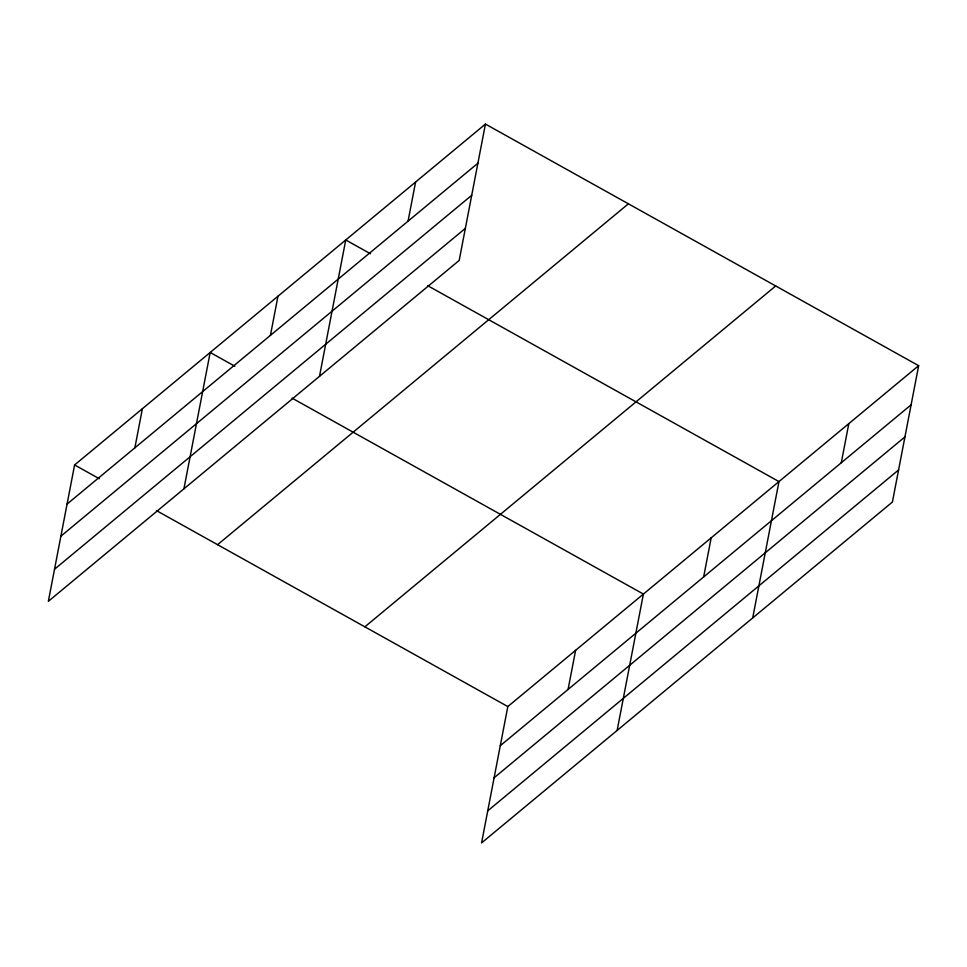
<?xml version="1.0" encoding="UTF-8"?>
<svg xmlns="http://www.w3.org/2000/svg" width="967" height="967" viewBox="0 0 967 967"><rect width="100%" height="100%" fill="white"/><g stroke="black" fill="none" stroke-linecap="round" stroke-linejoin="round"><path stroke-width="1.45" d="M485.434 124.078L74.604 464.958L48.35 601.317L459.18 260.437L485.434 124.078L918.65 365.683L892.396 502.042L481.566 842.922L507.82 706.563L918.65 365.683M134.86 447.842L142.391 408.715M183.923 488.831L210.177 352.459L234.872 366.239M270.434 335.356L277.964 296.216M319.497 376.344L345.751 239.973L370.446 253.753M408.062 221.165L415.592 182.026M568.076 689.447L575.607 650.308M617.139 730.436L643.393 594.064L292.058 398.126M703.65 576.961L711.18 537.821M752.713 617.949L778.967 481.578L427.632 285.64M841.278 462.77L848.808 423.631M67.074 504.085L477.903 163.218M60.897 536.177L471.715 195.298M54.527 569.237L465.357 228.357M217.575 544.687L628.393 203.807M364.861 626.834L775.691 285.954M500.29 745.69L911.119 404.81M494.113 777.782L904.931 436.903M487.743 810.842L898.573 469.962M74.604 464.958L99.299 478.725M156.485 510.612L507.82 706.563"/></g></svg>
